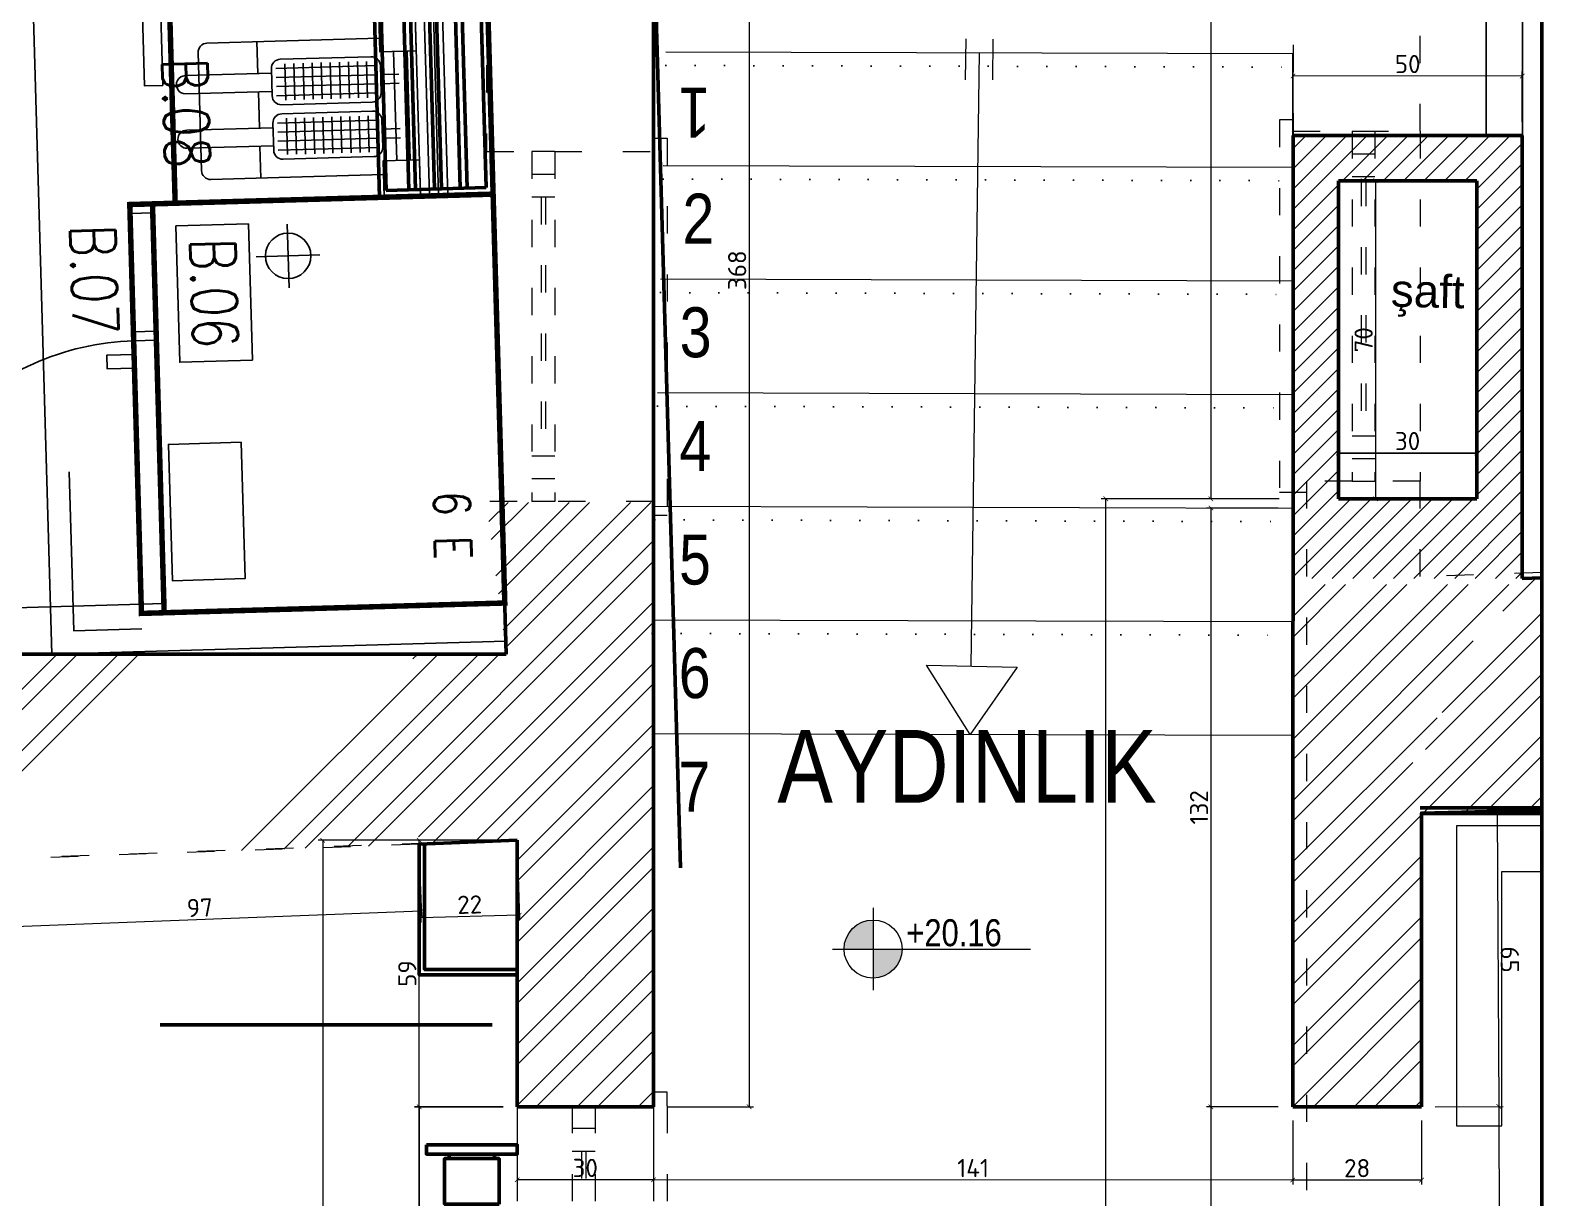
# Model space of a CAD drawing. Header units: inches. Extents: x -3731 to -279, y 59992 to 62726.
# Drawn here: x -1650.7 to -1318, y 61288.9 to 61545.8 of the extents above; entities that cross this region are included whole.
import ezdxf
from ezdxf.enums import TextEntityAlignment as Align

# ---------------------------------------------------------------- set-up
doc = ezdxf.new("R2010")
doc.units = ezdxf.units.IN
for name, pattern in [('ACAD_ISO03W100', [30, 12, -18]), ('DOT', [6.35, 0, -6.35]), ('HIDDEN', [9.525, 6.35, -3.175])]:
    doc.linetypes.add(name, pattern=pattern)
for name, color, linetype in [('-DWG_ANA', 7, 'Continuous'), ('-DWG_DETAY1', 7, 'Continuous'), ('-DWG_DETAY2', 7, 'Continuous'), ('-DWG_DETAY4', 7, 'Continuous'), ('DVL-C', 7, 'Continuous'), ('NO', 7, 'Continuous'), ('NO-C', 7, 'Continuous'), ('PLAN', 9, 'Continuous')]:
    doc.layers.add(name, color=color, linetype=linetype)
for name, color, linetype, lineweight in [('A-DUVAR 0.20', 41, 'Continuous', 20), ('A-DUVAR 0.50', 40, 'Continuous', 50), ('A-MERDİ 0.18', 24, 'Continuous', 18), ('A-YAZI 0.09', 41, 'Continuous', 9), ('Auto-Duvar', 193, 'Continuous', 25), ('Auto-Olcu', 33, 'Continuous', 15), ('Auto-Silik', 251, 'Continuous', 5), ('Auto-Silik_Cizgiler', 47, 'Continuous', 9), ('Auto-SilikCizgiler', 251, 'Continuous', 9), ('Auto-Tefris', 32, 'Continuous', 9), ('IZLER', 62, 'DOT', 25), ('OLCU+KOT', 70, 'Continuous', 20), ('TEXT', 142, 'Continuous', 20)]:
    doc.layers.add(name, color=color, linetype=linetype, lineweight=lineweight)
doc.styles.add('1-20', font='isocpeur.ttf', dxfattribs={"height": 4})
doc.styles.add('ROMANS', font='romans.shx', dxfattribs={"width": 0.8})
doc.styles.get("Standard").update_dxf_attribs({"font": 'arial.ttf'})
doc.styles.add('STYLE1', font='technic_.ttf')
doc.styles.add('TROMANS', font='romanstw.shx', dxfattribs={"width": 0.8})
doc.linetypes.add('BATTING', pattern='A,0.0001,-0.1,[134,ltypeshp.shx,S=0.1,R=0,X=-0.1,Y=0],-0.2,[134,ltypeshp.shx,S=0.1,R=180,X=0.1,Y=0],-0.1', length=0.4001)
doc.dimstyles.new('ölçü 1_20', dxfattribs={"dimtxt": 4, "dimasz": 1, "dimexe": 1, "dimexo": 3, "dimtad": 1, "dimdec": 0, "dimtxsty": '1-20', "dimblk": 'ARCHTICK', "dimcen": 1.5, "dimclrd": 256, "dimclre": 256, "dimclrt": 256, "dimadec": 0, "dimazin": 0, "dimtfac": 1, "dimtdec": 0, "dimtmove": 0, "dimatfit": 3, "dimldrblk": 'ARCHTICK', "dimfxl": 1, "dimlwd": -1, "dimlwe": -1, "dimarcsym": 0})

# ---------------------------------------------------------------- blocks, each defined once
blk = doc.blocks.new('_ARCHTICK')
at = {"color": 0, "linetype": 'ByBlock', "const_width": 0.15}
blk.add_lwpolyline([(-0.5, -0.5), (0.5, 0.5)], dxfattribs=at)
blk = doc.blocks.new('*D97')
at = {"layer": 'Auto-Olcu', "ltscale": 5, "transparency": 16777216}
for p, q in [((-1359.79, 61512.69), (-1353.61, 61512.69)), ((-1354.61, 61512.69), (-1354.61, 61442.69)), ((-1359.8, 61442.69), (-1353.61, 61442.69))]:
    blk.add_line(p, q, dxfattribs=at)
at = {"layer": 'DEFPOINTS', "color": 0, "ltscale": 5, "transparency": 16777216}
for p in [(-1362.79, 61512.69, 0.43), (-1362.8, 61442.69, 0), (-1354.61, 61442.69)]:
    blk.add_point(p, dxfattribs=at)
at = {"layer": 'Auto-Olcu', "ltscale": 5, "transparency": 16777216}
for p, rotation in [((-1354.61, 61512.69), 89.99215612294563), ((-1354.61, 61442.69), 269.9921561229456)]:
    blk.add_blockref('_ARCHTICK', p, dxfattribs=dict(at, rotation=rotation))
at = {"layer": 'Auto-Olcu', "ltscale": 5, "transparency": 16777216, "insert": (-1357.24, 61477.69), "char_height": 4, "attachment_point": 5, "rotation": 89.9922, "style": '1-20'}
blk.add_mtext('70', dxfattribs=at)
blk = doc.blocks.new('*D139')
at = {"layer": 'Auto-Olcu', "ltscale": 5, "transparency": 16777216}
for p, q in [((-1341.8, 61373.5), (-1326.84, 61373.58)), ((-1327.84, 61373.57), (-1327.51, 61309.01)), ((-1341.48, 61308.94), (-1326.51, 61309.01))]:
    blk.add_line(p, q, dxfattribs=at)
at = {"layer": 'DEFPOINTS', "color": 0, "ltscale": 5, "transparency": 16777216}
for p in [(-1344.8, 61373.49), (-1327.51, 61309.01), (-1344.48, 61308.92)]:
    blk.add_point(p, dxfattribs=at)
at = {"layer": 'Auto-Olcu', "ltscale": 5, "transparency": 16777216}
for p, rotation in [((-1327.84, 61373.57), 90.28852393829712), ((-1327.51, 61309.01), 270.2885239382971)]:
    blk.add_blockref('_ARCHTICK', p, dxfattribs=dict(at, rotation=rotation))
at = {"layer": 'Auto-Olcu', "ltscale": 5, "transparency": 16777216, "insert": (-1325.05, 61341.3), "char_height": 4, "attachment_point": 5, "rotation": 270.2885, "style": '1-20'}
blk.add_mtext('65', dxfattribs=at)
blk = doc.blocks.new('*D140')
at = {"layer": 'Auto-Olcu', "ltscale": 5, "transparency": 16777216}
for p, q in [((-1341.48, 61308.94), (-1326.51, 61309.01)), ((-1327.51, 61309.01), (-1324.82, 60773.62)), ((-1341.48, 60773.53), (-1323.82, 60773.62))]:
    blk.add_line(p, q, dxfattribs=at)
at = {"layer": 'DEFPOINTS', "color": 0, "ltscale": 5, "transparency": 16777216}
for p in [(-1344.48, 61308.92), (-1344.48, 60773.52), (-1324.82, 60773.62)]:
    blk.add_point(p, dxfattribs=at)
at = {"layer": 'Auto-Olcu', "ltscale": 5, "transparency": 16777216}
for p, rotation in [((-1327.51, 61309.01), 90.28852393795597), ((-1324.82, 60773.62), 270.288523937956)]:
    blk.add_blockref('_ARCHTICK', p, dxfattribs=dict(at, rotation=rotation))
at = {"layer": 'Auto-Olcu', "ltscale": 5, "transparency": 16777216, "insert": (-1323.54, 61041.33), "char_height": 4, "attachment_point": 5, "rotation": 270.2885, "style": '1-20'}
blk.add_mtext('535', dxfattribs=at)
blk = doc.blocks.new('*D142')
at = {"layer": 'Auto-Olcu', "ltscale": 5, "transparency": 16777216}
for p, q in [((-1376.06, 61440.67), (-1391.85, 61440.67)), ((-1390.85, 61440.67), (-1390.85, 61308.92)), ((-1376.07, 61308.92), (-1391.85, 61308.92))]:
    blk.add_line(p, q, dxfattribs=at)
at = {"layer": 'DEFPOINTS', "color": 0, "ltscale": 5, "transparency": 16777216}
for p in [(-1373.06, 61440.67), (-1390.85, 61308.92), (-1373.07, 61308.92)]:
    blk.add_point(p, dxfattribs=at)
at = {"layer": 'Auto-Olcu', "ltscale": 5, "transparency": 16777216}
for p, rotation in [((-1390.85, 61440.67), 89.99893889221205), ((-1390.85, 61308.92), 269.998938892212)]:
    blk.add_blockref('_ARCHTICK', p, dxfattribs=dict(at, rotation=rotation))
at = {"layer": 'Auto-Olcu', "ltscale": 5, "transparency": 16777216, "insert": (-1393.47, 61374.8), "char_height": 4, "attachment_point": 5, "rotation": 89.9989, "style": '1-20'}
blk.add_mtext('132', dxfattribs=at)
blk = doc.blocks.new('*D143')
at = {"layer": 'Auto-Olcu', "ltscale": 5, "transparency": 16777216}
for p, q in [((-1376.07, 61308.92), (-1391.85, 61308.92)), ((-1390.85, 61308.92), (-1390.86, 60773.52)), ((-1375.84, 60773.52), (-1391.86, 60773.52))]:
    blk.add_line(p, q, dxfattribs=at)
at = {"layer": 'DEFPOINTS', "color": 0, "ltscale": 5, "transparency": 16777216}
for p in [(-1373.07, 61308.92), (-1390.86, 60773.52), (-1372.84, 60773.52)]:
    blk.add_point(p, dxfattribs=at)
at = {"layer": 'Auto-Olcu', "ltscale": 5, "transparency": 16777216}
for p, rotation in [((-1390.85, 61308.92), 89.99893889275977), ((-1390.86, 60773.52), 269.9989388927598)]:
    blk.add_blockref('_ARCHTICK', p, dxfattribs=dict(at, rotation=rotation))
at = {"layer": 'Auto-Olcu', "ltscale": 5, "transparency": 16777216, "insert": (-1393.48, 61041.22), "char_height": 4, "attachment_point": 5, "rotation": 89.9989, "style": '1-20'}
blk.add_mtext('535', dxfattribs=at)
blk = doc.blocks.new('*D145')
at = {"layer": 'Auto-Olcu', "ltscale": 5, "transparency": 16777216}
for p, q in [((-1375.8, 61442.69), (-1415, 61442.7)), ((-1414.04, 60716.36), (-1414, 61442.7)), ((-1375.84, 60716.36), (-1415.04, 60716.36))]:
    blk.add_line(p, q, dxfattribs=at)
at = {"layer": 'DEFPOINTS', "color": 0, "ltscale": 5, "transparency": 16777216}
for p in [(-1414, 61442.7), (-1372.8, 61442.69), (-1372.84, 60716.36)]:
    blk.add_point(p, dxfattribs=at)
at = {"layer": 'Auto-Olcu', "ltscale": 5, "transparency": 16777216}
for p, rotation in [((-1414, 61442.7), 89.99695626292811), ((-1414.04, 60716.36), 269.9969562629281)]:
    blk.add_blockref('_ARCHTICK', p, dxfattribs=dict(at, rotation=rotation))
at = {"layer": 'Auto-Olcu', "ltscale": 5, "transparency": 16777216, "insert": (-1416.64, 61079.53), "char_height": 4, "attachment_point": 5, "rotation": 89.997, "style": '1-20'}
blk.add_mtext('726', dxfattribs=at)
blk = doc.blocks.new('*D146')
at = {"layer": 'Auto-Olcu', "ltscale": 5, "transparency": 16777216}
for p, q in [((-1372.84, 61305.93), (-1372.84, 61291.8)), ((-1344.48, 61305.92), (-1344.48, 61291.79)), ((-1344.48, 61292.79), (-1372.84, 61292.8))]:
    blk.add_line(p, q, dxfattribs=at)
at = {"layer": 'DEFPOINTS', "color": 0, "ltscale": 5, "transparency": 16777216}
for p in [(-1372.84, 61308.93), (-1344.48, 61308.92), (-1372.84, 61292.8)]:
    blk.add_point(p, dxfattribs=at)
at = {"layer": 'Auto-Olcu', "ltscale": 5, "transparency": 16777216}
for p, rotation in [((-1372.84, 61292.8), 179.9834468725655), ((-1344.48, 61292.79), 359.9834468725655)]:
    blk.add_blockref('_ARCHTICK', p, dxfattribs=dict(at, rotation=rotation))
at = {"layer": 'Auto-Olcu', "ltscale": 5, "transparency": 16777216, "insert": (-1358.66, 61295.42), "char_height": 4, "attachment_point": 5, "rotation": 359.9834, "style": '1-20'}
blk.add_mtext('28', dxfattribs=at)
blk = doc.blocks.new('*D147')
at = {"layer": 'Auto-Olcu', "ltscale": 5, "transparency": 16777216}
for p, q in [((-1513.54, 61305.92), (-1513.54, 61291.84)), ((-1372.84, 61305.93), (-1372.84, 61291.8)), ((-1372.84, 61292.8), (-1513.54, 61292.84))]:
    blk.add_line(p, q, dxfattribs=at)
at = {"layer": 'DEFPOINTS', "color": 0, "ltscale": 5, "transparency": 16777216}
for p in [(-1513.54, 61308.92), (-1372.84, 61308.93), (-1513.54, 61292.84)]:
    blk.add_point(p, dxfattribs=at)
at = {"layer": 'Auto-Olcu', "ltscale": 5, "transparency": 16777216}
for p, rotation in [((-1513.54, 61292.84), 179.9834468720648), ((-1372.84, 61292.8), 359.9834468720648)]:
    blk.add_blockref('_ARCHTICK', p, dxfattribs=dict(at, rotation=rotation))
at = {"layer": 'Auto-Olcu', "ltscale": 5, "transparency": 16777216, "insert": (-1443.19, 61295.45), "char_height": 4, "attachment_point": 5, "rotation": 359.9834, "style": '1-20'}
blk.add_mtext('141', dxfattribs=at)
blk = doc.blocks.new('*D148')
at = {"layer": 'Auto-Olcu', "ltscale": 5, "transparency": 16777216}
for p, q in [((-1543.54, 61305.92), (-1543.54, 61291.85)), ((-1513.54, 61305.92), (-1513.54, 61291.84)), ((-1513.54, 61292.84), (-1543.54, 61292.85))]:
    blk.add_line(p, q, dxfattribs=at)
at = {"layer": 'DEFPOINTS', "color": 0, "ltscale": 5, "transparency": 16777216}
for p in [(-1543.54, 61308.92), (-1513.54, 61308.92), (-1543.54, 61292.85)]:
    blk.add_point(p, dxfattribs=at)
at = {"layer": 'Auto-Olcu', "ltscale": 5, "transparency": 16777216}
for p, rotation in [((-1543.54, 61292.85), 179.9834468720648), ((-1513.54, 61292.84), 359.9834468720648)]:
    blk.add_blockref('_ARCHTICK', p, dxfattribs=dict(at, rotation=rotation))
at = {"layer": 'Auto-Olcu', "ltscale": 5, "transparency": 16777216, "insert": (-1528.54, 61295.47), "char_height": 4, "attachment_point": 5, "rotation": 359.9834, "style": '1-20'}
blk.add_mtext('30', dxfattribs=at)
blk = doc.blocks.new('*D151')
at = {"layer": 'Auto-Olcu', "ltscale": 5, "transparency": 16777216}
for p, q in [((-1546.54, 61367.55), (-1566.1, 61367.55)), ((-1565.1, 61308.92), (-1565.1, 61367.55)), ((-1546.6, 61308.92), (-1566.1, 61308.92))]:
    blk.add_line(p, q, dxfattribs=at)
at = {"layer": 'DEFPOINTS', "color": 0, "ltscale": 5, "transparency": 16777216}
for p in [(-1565.1, 61367.55), (-1543.54, 61367.55), (-1543.6, 61308.92)]:
    blk.add_point(p, dxfattribs=at)
at = {"layer": 'Auto-Olcu', "ltscale": 5, "transparency": 16777216}
for p, rotation in [((-1565.1, 61367.55), 90), ((-1565.1, 61308.92), 270)]:
    blk.add_blockref('_ARCHTICK', p, dxfattribs=dict(at, rotation=rotation))
at = {"layer": 'Auto-Olcu', "ltscale": 5, "transparency": 16777216, "insert": (-1567.72, 61338.24), "char_height": 4, "attachment_point": 5, "rotation": 90, "style": '1-20'}
blk.add_mtext('59', dxfattribs=at)
blk = doc.blocks.new('*D152')
at = {"layer": 'Auto-Olcu', "ltscale": 5, "transparency": 16777216}
for p, q in [((-1546.54, 61367.55), (-1587.34, 61367.55)), ((-1586.34, 61367.55), (-1586.34, 60660.02)), ((-1546.98, 60660.02), (-1587.34, 60660.02))]:
    blk.add_line(p, q, dxfattribs=at)
at = {"layer": 'DEFPOINTS', "color": 0, "ltscale": 5, "transparency": 16777216}
for p in [(-1543.54, 61367.55), (-1586.34, 60660.02), (-1543.98, 60660.02)]:
    blk.add_point(p, dxfattribs=at)
at = {"layer": 'Auto-Olcu', "ltscale": 5, "transparency": 16777216}
for p, rotation in [((-1586.34, 61367.55), 90), ((-1586.34, 60660.02), 270)]:
    blk.add_blockref('_ARCHTICK', p, dxfattribs=dict(at, rotation=rotation))
at = {"layer": 'Auto-Olcu', "ltscale": 5, "transparency": 16777216, "insert": (-1588.96, 61013.78), "char_height": 4, "attachment_point": 5, "rotation": 90, "style": '1-20'}
blk.add_mtext('708', dxfattribs=at)
blk = doc.blocks.new('*D153')
at = {"layer": 'Auto-Olcu', "ltscale": 5, "transparency": 16777216}
for p, q in [((-1565.12, 61363.94), (-1564.72, 61349.48)), ((-1543.45, 61364.55), (-1543.05, 61350.09)), ((-1543.08, 61351.09), (-1564.74, 61350.48))]:
    blk.add_line(p, q, dxfattribs=at)
at = {"layer": 'DEFPOINTS', "color": 0, "ltscale": 5, "transparency": 16777216}
for p in [(-1565.2, 61366.94), (-1543.54, 61367.55), (-1564.74, 61350.48)]:
    blk.add_point(p, dxfattribs=at)
at = {"layer": 'Auto-Olcu', "ltscale": 5, "transparency": 16777216}
for p, rotation in [((-1564.74, 61350.48), 181.6030276714567), ((-1543.08, 61351.09), 1.603027671456676)]:
    blk.add_blockref('_ARCHTICK', p, dxfattribs=dict(at, rotation=rotation))
at = {"layer": 'Auto-Olcu', "ltscale": 5, "transparency": 16777216, "insert": (-1553.98, 61353.41), "char_height": 4, "attachment_point": 5, "rotation": 1.603, "style": '1-20'}
blk.add_mtext('22', dxfattribs=at)
blk = doc.blocks.new('*D154')
at = {"layer": 'Auto-Olcu', "ltscale": 5, "transparency": 16777216}
for p, q in [((-1565.09, 61363.94), (-1564.59, 61350.96)), ((-1662.4, 61360.22), (-1661.9, 61347.24)), ((-1564.63, 61351.96), (-1661.94, 61348.24))]:
    blk.add_line(p, q, dxfattribs=at)
at = {"layer": 'DEFPOINTS', "color": 0, "ltscale": 5, "transparency": 16777216}
for p in [(-1565.2, 61366.94), (-1662.52, 61363.22), (-1661.94, 61348.24)]:
    blk.add_point(p, dxfattribs=at)
at = {"layer": 'Auto-Olcu', "ltscale": 5, "transparency": 16777216}
for p, rotation in [((-1564.63, 61351.96), 2.1900749773088), ((-1661.94, 61348.24), 182.1900749773088)]:
    blk.add_blockref('_ARCHTICK', p, dxfattribs=dict(at, rotation=rotation))
at = {"layer": 'Auto-Olcu', "ltscale": 5, "transparency": 16777216, "insert": (-1613.39, 61352.72), "char_height": 4, "attachment_point": 5, "rotation": 2.1901, "style": '1-20'}
blk.add_mtext('97', dxfattribs=at)
blk = doc.blocks.new('*D259')
at = {"layer": 'Auto-Olcu', "ltscale": 5, "transparency": 16777216}
for p, q in [((-1510.54, 61677.08), (-1491.5, 61677.08)), ((-1492.5, 61677.08), (-1492.5, 61308.92)), ((-1510.54, 61308.92), (-1491.5, 61308.92))]:
    blk.add_line(p, q, dxfattribs=at)
at = {"layer": 'DEFPOINTS', "color": 0, "ltscale": 5, "transparency": 16777216}
for p in [(-1513.54, 61677.08), (-1513.54, 61308.92), (-1492.5, 61308.92)]:
    blk.add_point(p, dxfattribs=at)
at = {"layer": 'Auto-Olcu', "ltscale": 5, "transparency": 16777216}
for p, rotation in [((-1492.5, 61677.08), 90), ((-1492.5, 61308.92), 270)]:
    blk.add_blockref('_ARCHTICK', p, dxfattribs=dict(at, rotation=rotation))
at = {"layer": 'Auto-Olcu', "ltscale": 5, "transparency": 16777216, "insert": (-1495.12, 61493), "char_height": 4, "attachment_point": 5, "rotation": 90, "style": '1-20'}
blk.add_mtext('368', dxfattribs=at)
blk = doc.blocks.new('*D264')
at = {"layer": 'Auto-Olcu', "ltscale": 5, "transparency": 16777216}
for p, q in [((-1375.8, 61692.32), (-1391.85, 61692.32)), ((-1390.85, 61692.32), (-1390.85, 61442.69)), ((-1375.8, 61442.69), (-1391.85, 61442.69))]:
    blk.add_line(p, q, dxfattribs=at)
at = {"layer": 'DEFPOINTS', "color": 0, "ltscale": 5, "transparency": 16777216}
for p in [(-1372.8, 61692.32), (-1390.85, 61442.69), (-1372.8, 61442.69)]:
    blk.add_point(p, dxfattribs=at)
at = {"layer": 'Auto-Olcu', "ltscale": 5, "transparency": 16777216}
for p, rotation in [((-1390.85, 61692.32), 90.00127019456967), ((-1390.85, 61442.69), 270.0012701945697)]:
    blk.add_blockref('_ARCHTICK', p, dxfattribs=dict(at, rotation=rotation))
at = {"layer": 'Auto-Olcu', "ltscale": 5, "transparency": 16777216, "insert": (-1388.23, 61567.51), "char_height": 4, "attachment_point": 5, "rotation": 270.0013, "style": '1-20'}
blk.add_mtext('250', dxfattribs=at)
blk = doc.blocks.new('*D284')
at = {"layer": 'Auto-Olcu', "ltscale": 5, "transparency": 16777216}
for p, q in [((-1372.77, 61525.69), (-1372.77, 61536.73)), ((-1322.32, 61535.71), (-1372.77, 61535.73)), ((-1322.32, 61525.67), (-1322.32, 61536.71))]:
    blk.add_line(p, q, dxfattribs=at)
at = {"layer": 'DEFPOINTS', "color": 0, "ltscale": 5, "transparency": 16777216}
for p in [(-1372.77, 61535.73), (-1372.77, 61522.69), (-1322.32, 61522.67)]:
    blk.add_point(p, dxfattribs=at)
at = {"layer": 'Auto-Olcu', "ltscale": 5, "transparency": 16777216}
for p, rotation in [((-1372.77, 61535.73), 179.983446872612), ((-1322.32, 61535.71), 359.983446872612)]:
    blk.add_blockref('_ARCHTICK', p, dxfattribs=dict(at, rotation=rotation))
at = {"layer": 'Auto-Olcu', "ltscale": 5, "transparency": 16777216, "insert": (-1347.54, 61538.35), "char_height": 4, "attachment_point": 5, "rotation": 359.9834, "style": '1-20'}
blk.add_mtext('50', dxfattribs=at)
blk = doc.blocks.new('*D298')
at = {"layer": 'Auto-Olcu', "ltscale": 5, "transparency": 16777216}
for p, q in [((-1543.54, 61305.92), (-1543.54, 61291.85)), ((-1513.54, 61305.92), (-1513.54, 61291.84)), ((-1513.54, 61292.84), (-1543.54, 61292.85))]:
    blk.add_line(p, q, dxfattribs=at)
at = {"layer": 'DEFPOINTS', "color": 0, "ltscale": 5, "transparency": 16777216}
for p in [(-1543.54, 61308.92), (-1513.54, 61308.92), (-1543.54, 61292.85)]:
    blk.add_point(p, dxfattribs=at)
at = {"layer": 'Auto-Olcu', "ltscale": 5, "transparency": 16777216}
for p, rotation in [((-1543.54, 61292.85), 179.9834468712311), ((-1513.54, 61292.84), 359.983446871231)]:
    blk.add_blockref('_ARCHTICK', p, dxfattribs=dict(at, rotation=rotation))
at = {"layer": 'Auto-Olcu', "ltscale": 5, "transparency": 16777216, "insert": (-1528.54, 61295.47), "char_height": 4, "attachment_point": 5, "rotation": 359.9834, "style": '1-20'}
blk.add_mtext('30', dxfattribs=at)
blk = doc.blocks.new('*D299')
at = {"layer": 'Auto-Olcu', "ltscale": 5, "transparency": 16777216}
for p, q in [((-1546.54, 61367.55), (-1566.1, 61367.55)), ((-1565.1, 61308.92), (-1565.1, 61367.55)), ((-1546.6, 61308.92), (-1566.1, 61308.92))]:
    blk.add_line(p, q, dxfattribs=at)
at = {"layer": 'DEFPOINTS', "color": 0, "ltscale": 5, "transparency": 16777216}
for p in [(-1565.1, 61367.55), (-1543.54, 61367.55), (-1543.6, 61308.92)]:
    blk.add_point(p, dxfattribs=at)
at = {"layer": 'Auto-Olcu', "ltscale": 5, "transparency": 16777216}
for p, rotation in [((-1565.1, 61367.55), 90), ((-1565.1, 61308.92), 270)]:
    blk.add_blockref('_ARCHTICK', p, dxfattribs=dict(at, rotation=rotation))
at = {"layer": 'Auto-Olcu', "ltscale": 5, "transparency": 16777216, "insert": (-1567.72, 61338.24), "char_height": 4, "attachment_point": 5, "rotation": 90, "style": '1-20'}
blk.add_mtext('59', dxfattribs=at)
blk = doc.blocks.new('*D300')
at = {"layer": 'Auto-Olcu', "ltscale": 5, "transparency": 16777216}
for p, q in [((-1565.12, 61363.94), (-1564.72, 61349.48)), ((-1543.45, 61364.55), (-1543.05, 61350.09)), ((-1543.08, 61351.09), (-1564.74, 61350.48))]:
    blk.add_line(p, q, dxfattribs=at)
at = {"layer": 'DEFPOINTS', "color": 0, "ltscale": 5, "transparency": 16777216}
for p in [(-1565.2, 61366.94), (-1543.54, 61367.55), (-1564.74, 61350.48)]:
    blk.add_point(p, dxfattribs=at)
at = {"layer": 'Auto-Olcu', "ltscale": 5, "transparency": 16777216}
for p, rotation in [((-1564.74, 61350.48), 181.603027671461), ((-1543.08, 61351.09), 1.603027671460993)]:
    blk.add_blockref('_ARCHTICK', p, dxfattribs=dict(at, rotation=rotation))
at = {"layer": 'Auto-Olcu', "ltscale": 5, "transparency": 16777216, "insert": (-1553.98, 61353.41), "char_height": 4, "attachment_point": 5, "rotation": 1.603, "style": '1-20'}
blk.add_mtext('22', dxfattribs=at)
blk = doc.blocks.new('*D301')
at = {"layer": 'Auto-Olcu', "ltscale": 5, "transparency": 16777216}
for p, q in [((-1565.09, 61363.94), (-1564.59, 61350.96)), ((-1662.4, 61360.22), (-1661.9, 61347.24)), ((-1564.63, 61351.96), (-1661.94, 61348.24))]:
    blk.add_line(p, q, dxfattribs=at)
at = {"layer": 'DEFPOINTS', "color": 0, "ltscale": 5, "transparency": 16777216}
for p in [(-1565.2, 61366.94), (-1662.52, 61363.22), (-1661.94, 61348.24)]:
    blk.add_point(p, dxfattribs=at)
at = {"layer": 'Auto-Olcu', "ltscale": 5, "transparency": 16777216}
for p, rotation in [((-1564.63, 61351.96), 2.190074977290335), ((-1661.94, 61348.24), 182.1900749772904)]:
    blk.add_blockref('_ARCHTICK', p, dxfattribs=dict(at, rotation=rotation))
at = {"layer": 'Auto-Olcu', "ltscale": 5, "transparency": 16777216, "insert": (-1613.39, 61352.72), "char_height": 4, "attachment_point": 5, "rotation": 2.1901, "style": '1-20'}
blk.add_mtext('97', dxfattribs=at)
blk = doc.blocks.new('mghh')
at = {"layer": 'A-DUVAR 0.50'}
for points in [[(-66467.04, 54547.04), (-66467.04, 54567.04), (-66465.04, 54567.04), (-66465.04, 54547.04)], [(-66454.04, 54563.04), (-66454.04, 54551.04), (-66464.04, 54551.04), (-66464.04, 54563.04)], [(-66465.04, 54552.04), (-66465.04, 54562.04), (-66464.04, 54562.04), (-66464.04, 54552.04)]]:
    blk.add_lwpolyline(points, close=True, dxfattribs=at)
blk = doc.blocks.new('rat-fke006')
at = {"layer": '-DWG_ANA', "color": 0, "const_width": 1.2}
blk.add_lwpolyline([(0, 0), (90, 0), (90, -75), (0, -75)], close=True, dxfattribs=at)
at = {"layer": '-DWG_DETAY1', "color": 0}
for points in [[(12.29, -38.49), (12.29, -52.49)], [(5.29, -45.49), (19.29, -45.49)], [(88, -75), (88, -80), (30, -80), (30, -75), (28, -75), (28, -80), (2, -80), (2, -75)], [(33, -80), (33, -86), (36, -86), (36, -80)]]:
    blk.add_lwpolyline(points, dxfattribs=at)
blk.add_circle((12.29, -45.49), 5, dxfattribs=at)
at = {"layer": '-DWG_DETAY4', "color": 0}
blk.add_lwpolyline([(30, -80, 0.414214), (88, -138), (88, -80)], format="xyb", dxfattribs=at)
at = {"layer": 'NO-C', "color": 0}
blk.add_lwpolyline([(5, -54), (35, -54), (35, -70), (5, -70)], close=True, dxfattribs=at)
at = {"layer": '-DWG_DETAY1', "color": 0, "linetype": 'Continuous', "style": 'TROMANS', "width": 0.8}
blk.add_text('6 E', height=8, dxfattribs=at).set_placement((65, -15))
at = {"layer": 'NO', "linetype": 'Continuous', "style": 'ROMANS', "width": 0.8}
blk.add_attdef('NO', text='', height=10, dxfattribs=at).set_placement((20, -62), align=Align.MIDDLE)
blk = doc.blocks.new('A$C75557776')
at = {"layer": '-DWG_ANA', "color": 0}
blk.add_lwpolyline([(0, 0), (0, 40), (60, 40), (60, 0)], close=True, dxfattribs=at)
at = {"layer": '-DWG_DETAY1', "color": 0, "linetype": 'Continuous'}
for points in [[(6, 32), (14, 32), (14, 40), (6, 40)], [(6, 0), (14, 0), (14, 8), (6, 8)]]:
    blk.add_lwpolyline(points, close=True, dxfattribs=at)
for points in [[(14, 5), (37, 5), (52, 5, 0.414214), (54, 7), (54, 33, 0.414214), (52, 35), (37, 35), (14, 35)], [(38, 24), (57, 24, 1), (57, 28), (38, 28)], [(38, 12), (57, 12, 1), (57, 16), (38, 16)]]:
    blk.add_lwpolyline(points, format="xyb", dxfattribs=at)
for points in [[(41, 28), (41, 35)], [(8, 32), (8, 8)], [(11, 20), (11, 32)], [(17, 22), (17, 30)], [(19, 22), (19, 30)], [(21, 22), (21, 30)], [(23, 22), (23, 30)], [(25, 22), (25, 30)], [(27, 22), (27, 30)], [(29, 22), (29, 30)], [(31, 22), (31, 30)], [(33, 22), (33, 30)], [(35, 22), (35, 30)], [(14, 27), (10, 27)], [(15, 29), (37, 29)], [(15, 27), (37, 27)], [(14, 25), (10, 25)], [(15, 25), (37, 25)], [(41, 16), (41, 24)], [(11, 8), (11, 20)], [(15, 23), (37, 23)], [(15, 17), (37, 17)], [(17, 10), (17, 18)], [(19, 10), (19, 18)], [(21, 10), (21, 18)], [(23, 10), (23, 18)], [(25, 10), (25, 18)], [(27, 10), (27, 18)], [(29, 10), (29, 18)], [(31, 10), (31, 18)], [(33, 10), (33, 18)], [(35, 10), (35, 18)], [(14, 15), (10, 15)], [(15, 15), (37, 15)], [(14, 13), (10, 13)], [(15, 13), (37, 13)], [(15, 11), (37, 11)], [(41, 5), (41, 12)]]:
    blk.add_lwpolyline(points, dxfattribs=at)
at = {"layer": '-DWG_DETAY1', "color": 0}
for points in [[(16, 21), (36, 21, 0.414214), (38, 23), (38, 29, 0.414214), (36, 31), (16, 31, 0.414214), (14, 29), (14, 23, 0.414214)], [(16, 9), (36, 9, 0.414214), (38, 11), (38, 17, 0.414214), (36, 19), (16, 19, 0.414214), (14, 17), (14, 11, 0.414214)]]:
    blk.add_lwpolyline(points, format="xyb", close=True, dxfattribs=at)
at = {"layer": '-DWG_DETAY2', "color": 0}
for points in [[(2, 0), (2, 40)], [(2, 0), (2, 40)], [(4, 0), (4, 40)], [(4, 0), (4, 40)], [(6, 0), (6, 40)]]:
    blk.add_lwpolyline(points, dxfattribs=at)
at = {"layer": 'NO', "color": 0, "linetype": 'Continuous', "invisible_edges": 11}
blk.add_3dface([(50, 7, 0.04), (50, 32, 0.04), (60, 32, 0.04), (60, 7, 0.04)], dxfattribs=at)
at = {"layer": 'NO', "linetype": 'Continuous', "style": 'ROMANS', "width": 0.8}
blk.add_attdef('NO', text='', height=10, rotation=90, dxfattribs=at).set_placement((57, 20.2), align=Align.MIDDLE)
blk = doc.blocks.new('A$C3123661D')
at = {"layer": '-DWG_ANA', "color": 0, "const_width": 1.2}
blk.add_lwpolyline([(91.28, 0.6), (91.28, 180.6), (21.28, 180.6), (21.28, 0.6)], close=True, dxfattribs=at)
at = {"layer": '-DWG_DETAY1', "color": 0}
for p, q in [((19.28, 178.6), (16.28, 178.6)), ((16.28, 178.6), (16.28, 136.6)), ((19.28, 136.6), (19.28, 178.6)), ((16.28, 136.6), (19.28, 136.6))]:
    blk.add_line(p, q, dxfattribs=at)
for points in [[(19.28, 118.6), (15.28, 118.6), (15.28, 74.6), (19.28, 74.6)], [(19.28, 70.6), (15.28, 70.6), (15.28, 26.6), (19.28, 26.6)]]:
    blk.add_lwpolyline(points, close=True, dxfattribs=at)
at = {"layer": '-DWG_DETAY2', "color": 0}
for points in [[(15.28, 86.6), (13.28, 86.6), (13.28, 76.6), (15.28, 76.6)], [(15.28, 68.6), (13.28, 68.6), (13.28, 58.6), (15.28, 58.6)]]:
    blk.add_lwpolyline(points, dxfattribs=at)
at = {"layer": 'NO', "linetype": 'Continuous', "style": 'ROMANS', "width": 0.8}
blk.add_attdef('NO', text='', height=10, rotation=270, dxfattribs=at).set_placement((5, 117.55), align=Align.MIDDLE)
blk = doc.blocks.new('A$C0FC80E0E')
at = {"layer": 'A-DUVAR 0.50', "color": 0}
for p, q in [((39.02, 180), (14.02, 180)), ((14.02, 180), (14.02, 0)), ((39.02, 0), (39.02, 180)), ((37.52, 178.5), (15.52, 178.5)), ((15.52, 178.5), (15.52, 1.5)), ((20.48, 1.5), (20.48, 178.5)), ((21.98, 1.5), (21.98, 178.5)), ((26.16, 1.5), (26.16, 178.5)), ((27.66, 1.5), (27.66, 178.5)), ((31.84, 1.5), (31.84, 178.5)), ((33.34, 1.5), (33.34, 178.5)), ((37.52, 1.5), (37.52, 178.5)), ((14.02, 0), (39.02, 0)), ((15.52, 1.5), (37.52, 1.5))]:
    blk.add_line(p, q, dxfattribs=at)
at = {"layer": 'NO', "linetype": 'Continuous', "style": 'ROMANS', "width": 0.8}
blk.add_attdef('NO', text='', height=10, rotation=270, dxfattribs=at).set_placement((5, 9.64), align=Align.MIDDLE)
blk = doc.blocks.new('A$C428246CF')
at = {"layer": 'DVL-C', "color": 0}
blk.add_lwpolyline([(118, 275), (118, 0), (18, 0), (18, 275)], close=True, dxfattribs=at)
for points in [[(38, 270), (23, 270), (23, 235)], [(38, 5), (23, 5), (23, 40)]]:
    blk.add_lwpolyline(points, dxfattribs=at)
at = {"layer": 'NO', "linetype": 'Continuous', "style": 'ROMANS', "width": 0.8}
blk.add_attdef('NO', text='', height=10, rotation=270, dxfattribs=at).set_placement((5, 15), align=Align.MIDDLE)
blk = doc.blocks.new('T_098')
at = {"layer": '-DWG_ANA', "color": 0, "const_width": 1.2}
blk.add_lwpolyline([(0, 0), (90, 0), (90, -80), (0, -80)], close=True, dxfattribs=at)
blk = doc.blocks.new('TCN098')
at = {"layer": 'NO-C', "color": 0}
blk.add_lwpolyline([(53, -57), (83, -57), (83, -73), (53, -73)], close=True, dxfattribs=at)
at = {"layer": 'PLAN', "color": 0, "linetype": 'Continuous'}
blk.add_blockref('T_098', (0, 0), dxfattribs=at)
at = {"layer": 'NO', "linetype": 'Continuous', "style": 'ROMANS', "width": 0.8}
blk.add_attdef('NO', text='', height=10, dxfattribs=at).set_placement((68, -65), align=Align.MIDDLE)

msp = doc.modelspace()

# ---------------------------------------------------------------- hatches: boundary and pattern name
at = {"layer": 'Auto-Silik_Cizgiler'}
h = msp.add_hatch(dxfattribs=at)
h.set_pattern_fill('ANSI31', color=256)
h.set_pattern_definition([(45, (30908.4962, -4133.1194), (-2.24506403, 2.24506403), [])])
h.paths.add_polyline_path([(-1372.77, 61522.67), (-1322.32, 61522.67), (-1322.32, 61425.16), (-1372.77, 61425.16)])
h.paths.add_polyline_path([(-1362.8, 61442.69), (-1362.8, 61512.69), (-1332.32, 61512.69), (-1332.32, 61442.69)])
h = msp.add_hatch(dxfattribs=at)
h.set_pattern_fill('ANSI32', color=256)
h.set_pattern_definition([(45, (30432.413, 976.715), (-6.7351921, 6.7351921), []), (45, (30436.903, 976.715), (-6.7351921, 6.7351921), [])])
h.paths.add_polyline_path([(-1346.47, 61384.76), (-1345.08, 61383.44), (-1336.52, 61407.17), (-1322.32, 61425.16)], flags=16)
h.paths.add_polyline_path([(-1318.03, 61374.22), (-1318.03, 61425.31), (-1322.32, 61425.16), (-1322.32, 61423.81), (-1372.8, 61423.81), (-1372.84, 61308.92), (-1344.48, 61309.07), (-1344.8, 61373.49)])
at = {"layer": 'OLCU+KOT'}
h = msp.add_hatch(color=256, dxfattribs=at)
h.paths.add_polyline_path([(-1465.21, 61350, 0.414214), (-1471.59, 61343.63), (-1465.21, 61343.63)])
h.paths.add_polyline_path([(-1458.83, 61343.63), (-1465.21, 61343.63), (-1465.21, 61337.25, 0.414214)])

# ---------------------------------------------------------------- linework, layer by layer
at = {"layer": 'A-DUVAR 0.20', "linetype": 'ACAD_ISO03W100', "ltscale": 0.5}
msp.add_line((-1565.2, 61366.68), (-1662.52, 61363.22), dxfattribs=at)
at = {"layer": 'A-DUVAR 0.50'}
for p, q in [((-1318.03, 62198.05), (-1318.03, 60399.84)), ((-1513.52, 61645.08), (-1513.54, 61308.92)), ((-1372.84, 61308.92), (-1372.77, 61522.67)), ((-1322.32, 61425.16), (-1318.03, 61425.31)), ((-1344.8, 61374.69), (-1318.03, 61374.69)), ((-1344.8, 61373.49), (-1318.03, 61373.49)), ((-1318.03, 61374.22), (-1344.48, 61373.5)), ((-1344.48, 61308.92), (-1344.48, 61373.5)), ((-1543.54, 61367.55), (-1565.2, 61366.68)), ((-1543.54, 61308.92), (-1543.54, 61367.55)), ((-1513.54, 61308.92), (-1543.54, 61308.92)), ((-1543.52, 61308.92), (-1513.54, 61308.92)), ((-1344.48, 61308.92), (-1372.84, 61308.92)), ((-1370.41, 61308.92), (-1344.48, 61308.92))]:
    msp.add_line(p, q, dxfattribs=at)
at = {"layer": 'A-DUVAR 0.50', "color": 0}
for p, q in [((-1517.37, 61704.08), (-1507.58, 61361.53)), ((-1545.94, 61408.53), (-1553.97, 61689.66)), ((-1553.97, 61689.66), (-1545.94, 61408.53)), ((-1797.94, 61408.53), (-1545.94, 61408.53))]:
    msp.add_line(p, q, dxfattribs=at)
at = {"layer": 'A-DUVAR 0.50', "extrusion": (0.000323711, -0.006118, 0.999981)}
for p, q in [((-1362.8, 61442.69, 0), (-1362.79, 61512.69, 0.43)), ((-1362.79, 61512.69, 0.43), (-1332.32, 61512.69, 0.42)), ((-1332.32, 61512.69, 0.42), (-1332.33, 61442.69, -0.01)), ((-1362.8, 61442.69, 0), (-1332.33, 61442.69, -0.01))]:
    msp.add_line(p, q, dxfattribs=at)
at = {"layer": 'A-DUVAR 0.50'}
for points in [[(-1372.77, 61522.67), (-1322.32, 61522.67)], [(-1565.1, 61366.68), (-1565.1, 61337.95), (-1543.54, 61337.95)], [(-1563.9, 61366.68), (-1563.9, 61339.15), (-1543.54, 61339.15)]]:
    msp.add_lwpolyline(points, dxfattribs=at)
at = {"layer": 'A-DUVAR 0.50', "elevation": 0.42}
msp.add_lwpolyline([(-1322.32, 61522.67), (-1322.32, 61425.16)], dxfattribs=at)
at = {"layer": 'A-DUVAR 0.50', "linetype": 'BATTING', "ltscale": 15}
msp.add_lwpolyline([(-1622.13, 61326.96), (-1549.05, 61326.96)], dxfattribs=at)
at = {"layer": 'A-MERDİ 0.18'}
msp.add_line((-1372.8, 61423.51), (-1372.79, 61540.67), dxfattribs=at)
for points in [[(-1444.87, 61534.87), (-1444.74, 61543.87)], [(-1438.87, 61534.85), (-1438.74, 61543.85)], [(-1510.78, 61541.05), (-1372.79, 61540.67)], [(-1443.63, 61405.87), (-1441.78, 61540.86)], [(-1511.4, 61516.05), (-1372.86, 61515.67)], [(-1512.01, 61491.06), (-1372.93, 61490.67)], [(-1512.62, 61466.06), (-1372.99, 61465.67)], [(-1513.24, 61441.06), (-1373.06, 61440.67)], [(-1513.85, 61416.06), (-1373.13, 61415.67)], [(-1443.83, 61390.87), (-1453.46, 61406.11), (-1433.47, 61405.62), (-1443.83, 61390.87)], [(-1513.54, 61391.06), (-1372.81, 61390.67)]]:
    msp.add_lwpolyline(points, dxfattribs=at)
at = {"layer": 'Auto-Duvar'}
msp.add_line((-1322.3, 61425.16), (-1322.3, 61569.68), dxfattribs=at)
for points in [[(-1318.03, 61577.68), (-1330.3, 61577.68), (-1330.3, 61522.67)], [(-1318.03, 61569.68), (-1322.3, 61569.68), (-1322.3, 61522.67)]]:
    msp.add_lwpolyline(points, dxfattribs=at)
at = {"layer": 'Auto-Silik', "linetype": 'HIDDEN'}
msp.add_lwpolyline([(-1372.84, 61308.92), (-1368.84, 61308.92)], dxfattribs=at)
at = {"layer": 'Auto-Silik_Cizgiler'}
for p, q in [((-1549.75, 61437.68), (-1545.55, 61441.89)), ((-1549.23, 61433.71), (-1541.06, 61441.89)), ((-1548.2, 61425.77), (-1532.08, 61441.89)), ((-1547.68, 61421.8), (-1527.59, 61441.89)), ((-1546.64, 61413.86), (-1518.61, 61441.89)), ((-1546.12, 61409.89), (-1514.12, 61441.89)), ((-1580.91, 61366.12), (-1513.54, 61433.49)), ((-1576.25, 61366.28), (-1513.54, 61429)), ((-1565.27, 61368.29), (-1513.54, 61420.02)), ((-1562.21, 61366.85), (-1513.54, 61415.53)), ((-1690.41, 61362.9), (-1644.78, 61408.53)), ((-1685.8, 61363.03), (-1640.29, 61408.53)), ((-1676.57, 61363.27), (-1631.31, 61408.53)), ((-1671.96, 61363.39), (-1626.82, 61408.53)), ((-1604.18, 61365.29), (-1560.94, 61408.53)), ((-1594.87, 61365.62), (-1551.96, 61408.53)), ((-1590.22, 61365.79), (-1547.47, 61408.53)), ((-1566.48, 61407.49), (-1565.43, 61408.53)), ((-1552.88, 61367.21), (-1513.54, 61406.55)), ((-1548.21, 61367.38), (-1513.54, 61402.06)), ((-1543.58, 61363.04), (-1513.54, 61393.08)), ((-1543.57, 61358.55), (-1513.54, 61388.59)), ((-1543.57, 61349.58), (-1513.54, 61379.61)), ((-1543.56, 61345.09), (-1513.54, 61375.12)), ((-1543.56, 61336.12), (-1513.54, 61366.14)), ((-1543.55, 61331.63), (-1513.54, 61361.65)), ((-1543.55, 61322.66), (-1513.54, 61352.67)), ((-1543.54, 61318.17), (-1513.54, 61348.17)), ((-1543.54, 61309.19), (-1513.54, 61339.19)), ((-1539.32, 61308.92), (-1513.54, 61334.7)), ((-1530.34, 61308.92), (-1513.54, 61325.72)), ((-1525.85, 61308.92), (-1513.54, 61321.23)), ((-1516.87, 61308.92), (-1513.54, 61312.25))]:
    msp.add_line(p, q, dxfattribs=at)
at = {"layer": 'Auto-SilikCizgiler', "color": 1, "linetype": 'ACAD_ISO03W100', "ltscale": 0.5, "true_color": 0xe60000}
for p, q in [((-1372.78, 61572.58), (-1372.78, 61523.58)), ((-1344.78, 61523.58), (-1344.78, 61572.58)), ((-1372.78, 61526.08), (-1375.78, 61526.08)), ((-1372.78, 61526.08), (-1375.78, 61526.08)), ((-1372.78, 61523.58), (-1344.78, 61523.58)), ((-1372.78, 61523.58), (-1344.78, 61523.58)), ((-1369.78, 61446.58), (-1369.78, 61123.79)), ((-1344.78, 61446.58), (-1369.78, 61446.58)), ((-1344.78, 61425.58), (-1344.78, 61446.58)), ((-1513.52, 61442.08), (-1550.28, 61442.08)), ((-1369.78, 61444.08), (-1375.78, 61444.08)), ((-1318.03, 61426.45), (-1344.78, 61425.58)), ((-1543.52, 61309.12), (-1543.52, 61195.12)), ((-1543.52, 61309.12), (-1513.52, 61309.12)), ((-1531.4, 61309.12), (-1531.4, 61195.12)), ((-1526.4, 61309.12), (-1526.4, 61195.12)), ((-1510.52, 61312.12), (-1513.52, 61312.12)), ((-1513.52, 61309.12), (-1513.52, 61195.12)), ((-1510.52, 61309.12), (-1510.52, 61312.12)), ((-1510.52, 61309.12), (-1510.52, 61195.12)), ((-1529.4, 61299.12), (-1529.4, 61205.12)), ((-1528.4, 61299.12), (-1528.4, 61205.12))]:
    msp.add_line(p, q, dxfattribs=at)
for points in [[(-1513.52, 61568.08), (-1550.28, 61568.08), (-1550.28, 61519.08), (-1513.52, 61519.08)], [(-1513.52, 61568.08), (-1550.28, 61568.08), (-1550.28, 61519.08), (-1513.52, 61519.08)], [(-1513.52, 61519.08), (-1513.52, 61568.08)], [(-1375.78, 61526.08), (-1375.78, 61446.58)], [(-1375.78, 61526.08), (-1375.78, 61444.08)], [(-1513.52, 61522.08), (-1510.52, 61522.08)], [(-1513.52, 61522.08), (-1510.52, 61522.08)], [(-1510.52, 61522.08), (-1510.52, 61439.08)], [(-1510.52, 61522.08), (-1510.52, 61439.08)], [(-1372.78, 61523.58), (-1372.78, 61446.58)], [(-1372.78, 61523.58), (-1372.78, 61446.58)], [(-1359.78, 61523.58), (-1359.78, 61446.58)], [(-1359.78, 61523.58), (-1354.78, 61523.58)], [(-1359.78, 61523.58), (-1359.78, 61446.58)], [(-1359.78, 61523.58), (-1354.78, 61523.58)], [(-1354.78, 61523.58), (-1354.78, 61446.58)], [(-1354.78, 61523.58), (-1354.78, 61446.58)], [(-1344.78, 61523.58), (-1344.78, 61446.58)], [(-1344.78, 61523.58), (-1344.78, 61446.58)], [(-1540.28, 61519.08), (-1540.28, 61442.08)], [(-1535.28, 61519.08), (-1540.28, 61519.08)], [(-1540.28, 61519.08), (-1540.28, 61442.08)], [(-1535.28, 61519.08), (-1540.28, 61519.08)], [(-1535.28, 61519.08), (-1535.28, 61442.08)], [(-1535.28, 61519.08), (-1535.28, 61442.08)], [(-1513.52, 61519.08), (-1513.52, 61442.08)], [(-1513.52, 61519.08), (-1513.52, 61442.08)], [(-1359.78, 61518.58), (-1354.78, 61518.58)], [(-1359.78, 61518.58), (-1354.78, 61518.58)], [(-1535.28, 61514.08), (-1540.28, 61514.08)], [(-1535.28, 61514.08), (-1540.28, 61514.08)], [(-1359.78, 61513.58), (-1354.78, 61513.58)], [(-1359.78, 61513.58), (-1354.78, 61513.58)], [(-1357.78, 61513.08), (-1357.78, 61456.58)], [(-1357.78, 61513.08), (-1357.78, 61456.58)], [(-1356.78, 61513.08), (-1356.78, 61456.58)], [(-1356.78, 61513.08), (-1356.78, 61456.58)], [(-1535.28, 61509.08), (-1540.28, 61509.08)], [(-1535.28, 61509.08), (-1540.28, 61509.08)], [(-1538.28, 61509.08), (-1538.28, 61452.08)], [(-1538.28, 61509.08), (-1538.28, 61452.08)], [(-1537.28, 61509.08), (-1537.28, 61452.08)], [(-1537.28, 61509.08), (-1537.28, 61452.08)], [(-1359.78, 61456.58), (-1354.78, 61456.58)], [(-1359.78, 61456.58), (-1354.78, 61456.58)], [(-1535.28, 61452.08), (-1540.28, 61452.08)], [(-1535.28, 61452.08), (-1540.28, 61452.08)], [(-1359.78, 61451.58), (-1354.78, 61451.58)], [(-1359.78, 61451.58), (-1354.78, 61451.58)], [(-1535.28, 61447.08), (-1540.28, 61447.08)], [(-1535.28, 61447.08), (-1540.28, 61447.08)], [(-1359.78, 61446.58), (-1354.78, 61446.58)], [(-1359.78, 61446.58), (-1354.78, 61446.58)], [(-1535.28, 61442.08), (-1540.28, 61442.08)], [(-1535.28, 61442.08), (-1540.28, 61442.08)], [(-1513.52, 61309.12), (-1513.52, 61442.08)], [(-1513.52, 61439.08), (-1510.52, 61439.08)], [(-1513.52, 61439.08), (-1510.52, 61439.08)], [(-1928.57, 61353.54), (-1543.52, 61367.74)], [(-1543.67, 61309.12), (-1543.67, 61367.75)], [(-1543.52, 61309.12), (-1543.52, 61367.74)], [(-1526.4, 61309.12), (-1531.4, 61309.12)], [(-1526.4, 61304.12), (-1531.4, 61304.12)], [(-1526.4, 61299.12), (-1531.4, 61299.12)]]:
    msp.add_lwpolyline(points, dxfattribs=at)
at = {"layer": 'Auto-Tefris', "ltscale": 2}
for points in [[(-1336.81, 61370.72), (-1336.81, 61304.72), (-1326.81, 61304.72), (-1326.81, 61360.72), (-1318.03, 61360.72)], [(-1318.03, 61370.72), (-1336.81, 61370.72)]]:
    msp.add_lwpolyline(points, dxfattribs=at)
at = {"layer": 'IZLER'}
for points in [[(-1510.79, 61538.05), (-1372.79, 61537.67)], [(-1511.4, 61513.05), (-1372.86, 61512.67)], [(-1512.02, 61488.06), (-1372.93, 61487.67)], [(-1512.63, 61463.06), (-1373, 61462.67)], [(-1513.24, 61438.06), (-1373.07, 61437.67)], [(-1513.86, 61413.06), (-1373.14, 61412.67)]]:
    msp.add_lwpolyline(points, dxfattribs=at)
at = {"layer": 'IZLER', "linetype": 'DOT'}
msp.add_lwpolyline([(-1513.54, 61518.89), (-1513.54, 61441.89)], dxfattribs=at)
at = {"layer": 'OLCU+KOT'}
for p, q in [((-1465.21, 61352.7), (-1465.21, 61334.55)), ((-1474.14, 61343.63), (-1430.58, 61343.63))]:
    msp.add_line(p, q, dxfattribs=at)
msp.add_circle((-1465.21, 61343.63), 6.38, dxfattribs=at)

# ---------------------------------------------------------------- block references
at = {"layer": 'A-DUVAR 0.50', "color": 0}
for name, p, rotation, values in [('A$C3123661D', (-1640.06, 61506.53), 1.636275435157255, {'NO': 'B.12'}), ('A$C75557776', (-1559.97, 61549.43), 181.6362754351574, {'NO': 'B.08'}), ('rat-fke006', (-1548.83, 61509.73), 271.6362754351568, {'NO': 'B.06'})]:
    msp.add_blockref(name, p, dxfattribs=dict(at, rotation=rotation)).add_auto_attribs(values)
ref = msp.add_blockref('A$C0FC80E0E', (-1587.83, 61508.62), dxfattribs=dict(at, rotation=1.636275435156809))
ref.add_attrib('NO', 'B.13', dxfattribs={"layer": 'NO', "linetype": 'Continuous', "height": 10, "rotation": 271.6363, "style": 'ROMANS', "width": 0.8}).set_placement((-1587.19, 61669.32), align=Align.MIDDLE)
ref = msp.add_blockref('A$C428246CF', (-1663.98, 61408.02), dxfattribs=dict(at, rotation=1.636275435156809))
ref.add_attrib('NO', 'B.14', dxfattribs={"layer": 'NO', "linetype": 'Continuous', "height": 10, "rotation": 271.6363, "style": 'ROMANS', "width": 0.8}).set_placement((-1663.56, 61662.03), align=Align.MIDDLE)
ref = msp.add_blockref('TCN098', (-1548.83, 61509.73), dxfattribs=dict(at, rotation=271.6362754351557))
ref.add_attrib('NO', 'B.07', dxfattribs={"layer": 'NO', "linetype": 'Continuous', "height": 10, "rotation": 271.6363, "style": 'ROMANS', "width": 0.8}).set_placement((-1636.63, 61490.92), align=Align.MIDDLE)
at = {"layer": 'A-DUVAR 0.50', "rotation": 270}
msp.add_blockref('mghh', (-56110.55, -5166.52), dxfattribs=at)

# ---------------------------------------------------------------- texts
at = {"layer": 'A-YAZI 0.09', "insert": (-1351.12, 61492.2, -0.18), "char_height": 7.2, "width": 87.7562, "attachment_point": 1, "rotation": 358.5748}
msp.add_mtext('şaft', dxfattribs=at)
at = {"layer": 'Auto-SilikCizgiler', "color": 1, "linetype": 'ACAD_ISO03W100', "ltscale": 0.5, "true_color": 0xe60000, "style": 'STYLE1'}
msp.add_text('AYDINLIK', height=16, dxfattribs=at).set_placement((-1486.27, 61375.83))
at = {"layer": 'OLCU+KOT', "style": 'STYLE1'}
msp.add_text('+20.16', height=5.94, dxfattribs=at).set_placement((-1457.89, 61344.25))
at = {"layer": 'TEXT', "style": 'STYLE1'}
msp.add_text('1', height=11, rotation=180, dxfattribs=at).set_placement((-1501.04, 61533.15))
for s, p in [('2', (-1507.15, 61498.84)), ('3', (-1507.76, 61473.84)), ('4', (-1507.83, 61448.84)), ('5', (-1507.9, 61423.84)), ('6', (-1507.97, 61398.84)), ('7', (-1508.04, 61373.84))]:
    msp.add_text(s, height=11, dxfattribs=at).set_placement(p)

# ---------------------------------------------------------------- dimensions: what is measured, and where the dimension line sits
at = {"layer": 'Auto-Olcu', "ltscale": 5}
for p1, p2, distance, picture, middle in [((-1372.8, 61692.32), (-1372.8, 61442.69), -18.05, '*D264', (-1388.23, 61567.51)), ((-1513.54, 61677.08), (-1513.54, 61308.92), 21.04, '*D259', (-1495.12, 61493)), ((-1322.32, 61522.67), (-1372.77, 61522.69), -13.04, '*D284', (-1347.54, 61538.35)), ((-1362.79, 61512.69, 0.43), (-1362.8, 61442.69, 0), 8.18, '*D97', (-1357.24, 61477.69)), ((-1372.84, 60716.36), (-1372.8, 61442.69), 41.2, '*D145', (-1416.64, 61079.53)), ((-1373.06, 61440.67), (-1373.07, 61308.92), -17.78, '*D142', (-1393.47, 61374.8)), ((-1344.8, 61373.49), (-1344.48, 61308.92), 16.96, '*D139', (-1325.05, 61341.3)), ((-1565.2, 61366.94), (-1662.52, 61363.22), 14.99, '*D154', (-1613.39, 61352.72)), ((-1565.2, 61366.94), (-1662.52, 61363.22), 14.99, '*D301', (-1613.39, 61352.72)), ((-1543.54, 61367.55), (-1565.2, 61366.94), 16.47, '*D153', (-1553.98, 61353.41)), ((-1543.54, 61367.55), (-1565.2, 61366.94), 16.47, '*D300', (-1553.98, 61353.41)), ((-1344.48, 61308.92), (-1372.84, 61308.93), 16.13, '*D146', (-1358.66, 61295.42))]:
    dim = msp.add_aligned_dim(p1=p1, p2=p2, distance=distance, dimstyle='ölçü 1_20', dxfattribs=at)
    dim.commit()
    dim.dimension.update_dxf_attribs({"geometry": picture, "text_midpoint": middle})
msp.add_aligned_dim(p1=(-1362.8, 61442.69, 0), p2=(-1332.33, 61442.69, -0.01), distance=10.08, dimstyle='ölçü 1_20', dxfattribs=at).render()
for base, p1, p2, angle, picture, middle in [((-1586.34, 60660.02), (-1543.54, 61367.55), (-1543.98, 60660.02), 90, '*D152', (-1588.96, 61013.78)), ((-1565.1, 61367.55), (-1543.6, 61308.92), (-1543.54, 61367.55), 90, '*D151', (-1567.72, 61338.24)), ((-1565.1, 61367.55), (-1543.6, 61308.92), (-1543.54, 61367.55), 90, '*D299', (-1567.72, 61338.24)), ((-1390.86, 60773.52), (-1373.07, 61308.92), (-1372.84, 60773.52), 89.9989, '*D143', (-1393.48, 61041.22)), ((-1324.82, 60773.62), (-1344.48, 61308.92), (-1344.48, 60773.52), 90.2885, '*D140', (-1323.54, 61041.33)), ((-1543.54, 61292.85), (-1513.54, 61308.92), (-1543.54, 61308.92), 359.9834, '*D148', (-1528.54, 61295.47)), ((-1543.54, 61292.85), (-1513.54, 61308.92), (-1543.54, 61308.92), 359.9834, '*D298', (-1528.54, 61295.47)), ((-1513.54, 61292.84), (-1372.84, 61308.93), (-1513.54, 61308.92), 359.9834, '*D147', (-1443.19, 61295.45))]:
    dim = msp.add_linear_dim(base=base, p1=p1, p2=p2, angle=angle, dimstyle='ölçü 1_20', dxfattribs=at)
    dim.commit()
    dim.dimension.update_dxf_attribs({"geometry": picture, "text_midpoint": middle})
msp.add_linear_dim(base=(-1565.1, 61308.92), p1=(-1543.6, 60773.52), p2=(-1543.6, 61308.92), angle=90, dimstyle='ölçü 1_20', dxfattribs=at).render()

doc.saveas('drawing.dxf')
